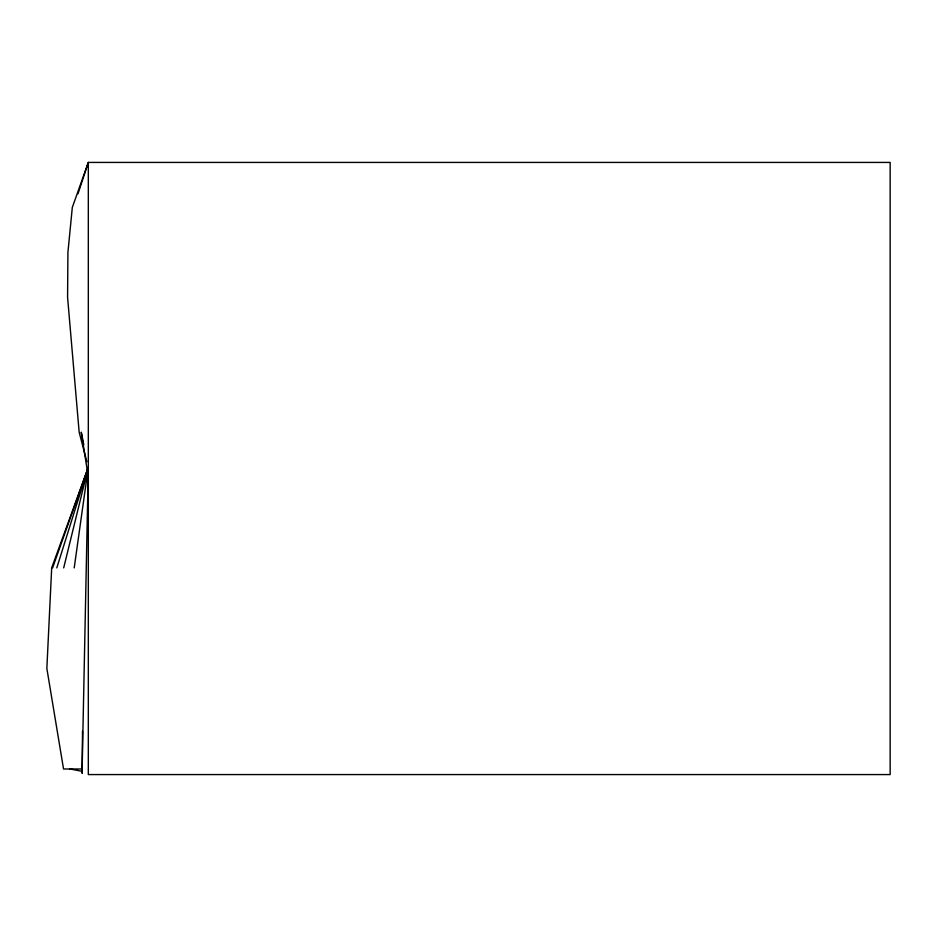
<?xml version="1.0" encoding="UTF-8"?>
<svg xmlns="http://www.w3.org/2000/svg" width="937" height="937" viewBox="0 0 937 937"><rect width="100%" height="100%" fill="white"/><g stroke="black" fill="none" stroke-linecap="round" stroke-linejoin="round"><path stroke-width="1.41" d="M82.515 731.094L82.151 773.353L82.011 771.303L70.041 768.996M88.324 467.34L82.14 768.996L63.54 768.996L46.85 668.444L51.687 567.892L87.82 468.699L52.566 567.892M74.21 567.892L87.715 471.639M63.693 567.892L87.621 470.163M56.794 567.892L87.446 470.128L81.742 488.001M77.994 193.783L88.324 162.429L890.15 162.429L890.15 774.571L88.324 774.571L88.324 162.429L72.313 207.417L67.921 252.369L67.581 297.31L79.153 432.168L86.848 461.707M83.803 444.829L81.261 432.168L88.324 477.12"/></g></svg>
